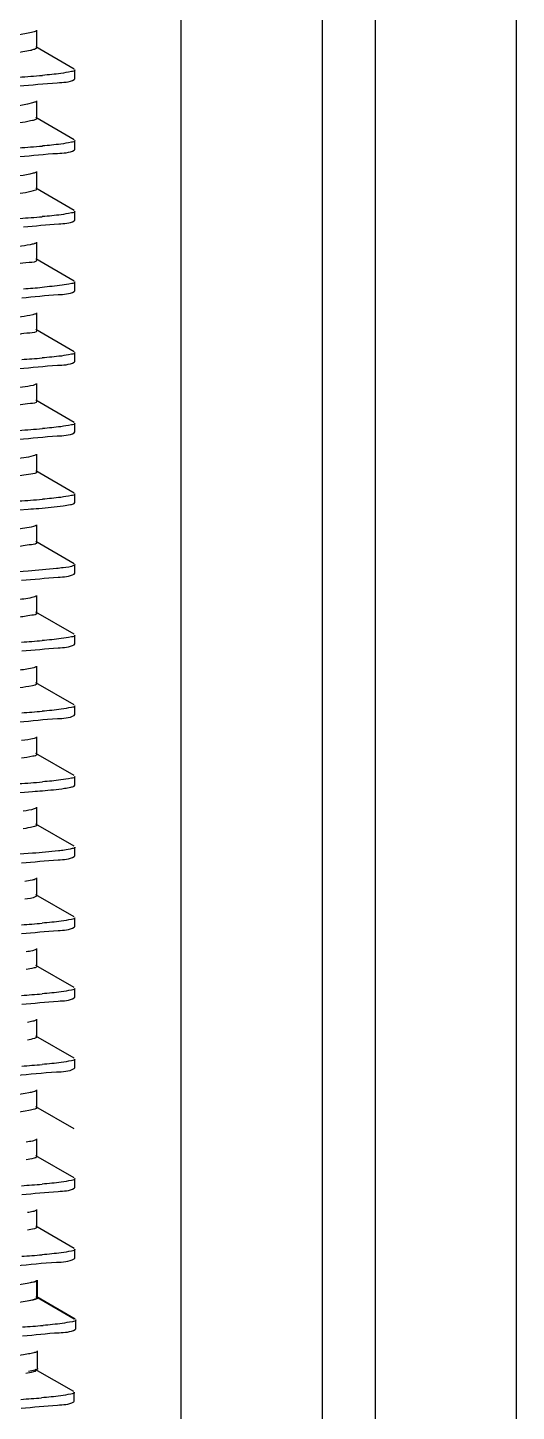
# Model space of a CAD drawing. Extents: x 4995099 to 5303443, y 4627657 to 4889583.
# Drawn here: x 5029073 to 5029279, y 4751063 to 4751646 of the extents above; entities that cross this region are included whole.
import ezdxf

# ---------------------------------------------------------------- set-up
doc = ezdxf.new("R2010")
doc.units = 0
doc.header["$LTSCALE"] = 1000
doc.header["$MEASUREMENT"] = 0
doc.layers.get('0').update_dxf_attribs({"color": 4, "linetype": 'CONTINUOUS'})

msp = doc.modelspace()

# ---------------------------------------------------------------- linework, layer by layer
at = {"linetype": 'Continuous'}
for p, q in [((5029137.28, 4754136.29), (5029137.28, 4748210.01)), ((5029196.82, 4754136.29), (5029196.82, 4748210.01)), ((5029219.14, 4754136.29), (5029219.14, 4748210.01)), ((5029278.67, 4754136.29), (5029278.67, 4748210.01)), ((5029076.52, 4751637.89), (5029076.52, 4751645.33)), ((5029092.35, 4751628.92), (5029076.2, 4751638.27)), ((5029092.64, 4751624.87), (5029092.64, 4751628.59)), ((5029092.64, 4751624.87), (5029092.64, 4751628.59)), ((5029092.35, 4751624.54), (5029092.64, 4751624.87)), ((5029076.52, 4751608.13), (5029076.52, 4751615.57)), ((5029074.74, 4751607.24), (5029073.95, 4751607.06)), ((5029092.35, 4751599.15), (5029076.2, 4751608.5)), ((5029092.35, 4751594.78), (5029092.64, 4751595.1)), ((5029092.64, 4751595.1), (5029092.64, 4751598.82)), ((5029092.64, 4751595.1), (5029092.64, 4751598.82)), ((5029076.52, 4751578.36), (5029076.52, 4751585.8)), ((5029075.1, 4751577.57), (5029074.01, 4751577.31)), ((5029092.35, 4751569.38), (5029076.2, 4751578.74)), ((5029092.35, 4751565.01), (5029092.64, 4751565.34)), ((5029092.64, 4751565.34), (5029092.64, 4751569.06)), ((5029092.64, 4751565.34), (5029092.64, 4751569.06)), ((5029076.52, 4751548.59), (5029076.52, 4751556.03)), ((5029092.35, 4751539.62), (5029076.2, 4751548.97)), ((5029092.35, 4751535.24), (5029092.64, 4751535.57)), ((5029092.64, 4751535.57), (5029092.64, 4751539.29)), ((5029092.64, 4751535.57), (5029092.64, 4751539.29)), ((5029076.52, 4751518.83), (5029076.52, 4751526.27)), ((5029092.35, 4751509.85), (5029076.2, 4751519.2)), ((5029092.35, 4751505.48), (5029092.64, 4751505.8)), ((5029092.64, 4751505.8), (5029092.64, 4751509.53)), ((5029092.64, 4751505.8), (5029092.64, 4751509.53)), ((5029076.52, 4751489.06), (5029076.52, 4751496.5)), ((5029092.35, 4751480.09), (5029076.2, 4751489.44)), ((5029092.64, 4751476.04), (5029092.64, 4751479.76)), ((5029092.64, 4751476.04), (5029092.64, 4751479.76)), ((5029092.35, 4751475.71), (5029092.64, 4751476.04)), ((5029076.52, 4751459.3), (5029076.52, 4751466.74)), ((5029092.35, 4751450.32), (5029076.2, 4751459.67)), ((5029092.64, 4751446.27), (5029092.64, 4751449.99)), ((5029092.64, 4751446.27), (5029092.64, 4751449.99)), ((5029092.35, 4751445.95), (5029092.64, 4751446.27)), ((5029076.52, 4751429.53), (5029076.52, 4751436.97)), ((5029092.35, 4751420.55), (5029076.2, 4751429.91)), ((5029092.64, 4751416.51), (5029092.64, 4751420.23)), ((5029092.64, 4751416.51), (5029092.64, 4751420.23)), ((5029092.35, 4751416.18), (5029092.64, 4751416.51)), ((5029076.52, 4751399.76), (5029076.52, 4751407.2)), ((5029092.35, 4751390.79), (5029076.2, 4751400.14)), ((5029092.64, 4751386.74), (5029092.64, 4751390.46)), ((5029092.64, 4751386.74), (5029092.64, 4751390.46)), ((5029092.35, 4751386.41), (5029092.64, 4751386.74)), ((5029076.52, 4751370), (5029076.52, 4751377.44)), ((5029092.35, 4751361.02), (5029076.2, 4751370.37)), ((5029092.64, 4751356.97), (5029092.64, 4751360.7)), ((5029092.64, 4751356.97), (5029092.64, 4751360.7)), ((5029092.35, 4751356.65), (5029092.64, 4751356.97)), ((5029076.52, 4751340.23), (5029076.52, 4751347.67)), ((5029092.35, 4751331.26), (5029076.2, 4751340.61)), ((5029092.64, 4751327.21), (5029092.64, 4751330.93)), ((5029092.64, 4751327.21), (5029092.64, 4751330.93)), ((5029092.35, 4751326.88), (5029092.64, 4751327.21)), ((5029076.52, 4751310.47), (5029076.52, 4751317.91)), ((5029092.35, 4751301.49), (5029076.2, 4751310.84)), ((5029092.35, 4751297.12), (5029092.64, 4751297.44)), ((5029092.64, 4751297.44), (5029092.64, 4751301.16)), ((5029092.64, 4751297.44), (5029092.64, 4751301.16)), ((5029076.52, 4751280.7), (5029076.52, 4751288.14)), ((5029092.35, 4751271.72), (5029076.2, 4751281.08)), ((5029092.35, 4751267.35), (5029092.64, 4751267.68)), ((5029092.64, 4751267.68), (5029092.64, 4751271.4)), ((5029092.64, 4751267.68), (5029092.64, 4751271.4)), ((5029076.52, 4751250.93), (5029076.52, 4751258.37)), ((5029092.35, 4751241.96), (5029076.2, 4751251.31)), ((5029092.35, 4751237.58), (5029092.64, 4751237.91)), ((5029092.64, 4751237.91), (5029092.64, 4751241.63)), ((5029092.64, 4751237.91), (5029092.64, 4751241.63)), ((5029076.52, 4751221.17), (5029076.52, 4751228.61)), ((5029092.35, 4751212.19), (5029076.2, 4751221.54)), ((5029092.64, 4751208.14), (5029092.64, 4751211.87)), ((5029092.64, 4751208.14), (5029092.64, 4751211.87)), ((5029092.35, 4751207.82), (5029092.64, 4751208.14)), ((5029076.52, 4751191.4), (5029076.52, 4751198.84)), ((5029092.35, 4751182.43), (5029076.2, 4751191.78)), ((5029076.52, 4751170.77), (5029076.52, 4751178.21)), ((5029092.35, 4751161.79), (5029076.2, 4751171.14)), ((5029092.35, 4751157.42), (5029092.64, 4751157.74)), ((5029092.64, 4751157.74), (5029092.64, 4751161.46)), ((5029092.64, 4751157.74), (5029092.64, 4751161.46)), ((5029076.52, 4751141), (5029076.52, 4751148.44)), ((5029092.35, 4751132.02), (5029076.2, 4751141.38)), ((5029092.35, 4751127.65), (5029092.64, 4751127.98)), ((5029092.64, 4751127.98), (5029092.64, 4751131.7)), ((5029092.64, 4751127.98), (5029092.64, 4751131.7)), ((5029076.52, 4751111.23), (5029076.52, 4751118.67)), ((5029076.91, 4751111.24), (5029076.91, 4751118.68)), ((5029092.35, 4751102.26), (5029076.2, 4751111.61)), ((5029092.74, 4751102.26), (5029076.59, 4751111.62)), ((5029092.74, 4751097.89), (5029093.02, 4751098.22)), ((5029093.02, 4751098.22), (5029093.02, 4751101.94)), ((5029093.02, 4751098.22), (5029093.02, 4751101.94)), ((5029076.91, 4751081.47), (5029076.91, 4751088.92)), ((5029092.1, 4751071.77), (5029075.94, 4751081.12)), ((5029092.38, 4751067.72), (5029092.38, 4751071.44)), ((5029092.38, 4751067.72), (5029092.38, 4751071.44)), ((5029092.1, 4751067.4), (5029092.38, 4751067.72))]:
    msp.add_line(p, q, dxfattribs=at)
for centre, radius, start, end in [((5029069.02, 4751660.68), 24.35, 281.47286, 282.61558), ((5029034.58, 4752153.63), 529.2, 273.73913, 274.80533), ((5029034.47, 4752125.19), 530.53, 273.73273, 274.80501), ((5029035.02, 4752088.54), 523.63, 273.76741, 274.80607), ((5029037.08, 4752032.96), 497.72, 273.90557, 274.80679), ((5029036.01, 4752016.56), 511.13, 273.83662, 274.80351), ((5029034.55, 4752005.08), 529.48, 273.73773, 274.80526), ((5029034.45, 4751976.6), 530.76, 273.7316, 274.80496), ((5029035.91, 4751898.8), 512.44, 273.82972, 274.80327), ((5029036.01, 4751867.79), 511.2, 273.83628, 274.80349), ((5029034.53, 4751856.54), 529.77, 273.73634, 274.80518), ((5029035.9, 4751779.9), 512.61, 273.82879, 274.80325), ((5029035.91, 4751749.99), 512.46, 273.82962, 274.80327), ((5029036, 4751719.02), 511.26, 273.83594, 274.80348), ((5029035.91, 4751669.82), 512.46, 273.82962, 274.80327), ((5029036, 4751638.86), 511.26, 273.83594, 274.80348), ((5029036.29, 4751610.29), 512.46, 273.82962, 274.80327), ((5029035.65, 4751579.8), 512.46, 273.82962, 274.80327)]:
    msp.add_arc(centre, radius, start, end, dxfattribs=at)
for points, knots in [([(5029074.34, 4751644.35), (5029062.71, 4751641.75), (5029017.5, 4751640.82), (5028958.48, 4751637.4), (5028903.33, 4751634.18), (5028880.88, 4751633.13), (5028873.11, 4751631.49)], [0, 0, 0, 0, 0.177164, 0.667524, 0.881863, 1, 1, 1, 1]), ([(5029076.2, 4751644.96), (5029075.97, 4751644.82), (5029075.35, 4751644.6), (5029074.72, 4751644.44), (5029074.34, 4751644.35)], [0, 0, 0, 0, 0.400253, 1, 1, 1, 1]), ([(5029073.86, 4751636.81), (5029061.47, 4751634.29), (5029026.42, 4751633.51), (5028970.31, 4751629.99), (5028919.12, 4751628.24), (5028886.65, 4751625.58), (5028875.43, 4751624.83), (5028871.8, 4751623.73)], [0, 0, 0, 0, 0.187313, 0.515693, 0.835167, 0.943815, 1, 1, 1, 1]), ([(5029076.52, 4751637.89), (5029076.52, 4751637.65), (5029075.57, 4751637.2), (5029074.89, 4751637.04), (5029074.34, 4751636.91)], [0, 0, 0, 0, 0.300595, 1, 1, 1, 1]), ([(5029092.64, 4751628.59), (5029092.64, 4751628.04), (5029089.7, 4751627.69), (5029088.23, 4751627.28), (5029086.75, 4751627.09)], [0, 0, 0, 0, 0.271089, 1, 1, 1, 1]), ([(5029069.01, 4751621.83), (5029074.42, 4751622.19), (5029081.99, 4751623.24), (5029090.25, 4751623.34), (5029092.35, 4751624.54)], [0, 0, 0, 0, 0.69122, 1, 1, 1, 1]), ([(5029074.74, 4751614.68), (5029063.44, 4751611.88), (5029029.88, 4751611.58), (5028975.15, 4751608.1), (5028919.6, 4751605.06), (5028885.22, 4751604.26), (5028873.15, 4751601.74)], [0, 0, 0, 0, 0.172802, 0.492825, 0.816897, 1, 1, 1, 1]), ([(5029076.2, 4751615.19), (5029076.01, 4751615.08), (5029075.53, 4751614.89), (5029075.03, 4751614.76), (5029074.74, 4751614.68)], [0, 0, 0, 0, 0.410783, 1, 1, 1, 1]), ([(5029073.95, 4751607.06), (5029061.75, 4751604.54), (5029027.08, 4751603.79), (5028971.34, 4751600.28), (5028920.27, 4751598.48), (5028887.46, 4751595.93), (5028875.97, 4751595.09), (5028872.13, 4751594.05)], [0, 0, 0, 0, 0.184784, 0.510672, 0.830509, 0.940967, 1, 1, 1, 1]), ([(5029076.52, 4751608.13), (5029076.52, 4751607.92), (5029075.77, 4751607.5), (5029075.19, 4751607.35), (5029074.74, 4751607.24)], [0, 0, 0, 0, 0.308524, 1, 1, 1, 1]), ([(5029069.42, 4751592.09), (5029074.73, 4751592.45), (5029082.17, 4751593.48), (5029090.29, 4751593.59), (5029092.35, 4751594.78)], [0, 0, 0, 0, 0.690907, 1, 1, 1, 1]), ([(5029092.64, 4751598.82), (5029092.64, 4751598.27), (5029089.69, 4751597.92), (5029088.21, 4751597.51), (5029086.73, 4751597.32)], [0, 0, 0, 0, 0.271033, 1, 1, 1, 1]), ([(5029075.1, 4751585.01), (5029071.31, 4751583.96), (5029059.89, 4751583.14), (5029027.16, 4751580.57), (5028976.06, 4751578.77), (5028920.23, 4751575.27), (5028885.46, 4751574.51), (5028873.21, 4751571.98)], [0, 0, 0, 0, 0.058314, 0.16832, 0.488078, 0.814598, 1, 1, 1, 1]), ([(5029076.2, 4751585.42), (5029076.05, 4751585.34), (5029075.69, 4751585.19), (5029075.32, 4751585.07), (5029075.1, 4751585.01)], [0, 0, 0, 0, 0.422831, 1, 1, 1, 1]), ([(5029074.01, 4751577.31), (5029061.98, 4751574.79), (5029027.69, 4751574), (5028972.25, 4751570.94), (5028917.48, 4751567.52), (5028883.88, 4751567.13), (5028872.5, 4751564.38)], [0, 0, 0, 0, 0.182564, 0.506012, 0.826068, 1, 1, 1, 1]), ([(5029076.52, 4751578.36), (5029076.52, 4751578.18), (5029075.95, 4751577.8), (5029075.47, 4751577.67), (5029075.1, 4751577.57)], [0, 0, 0, 0, 0.318416, 1, 1, 1, 1]), ([(5029070.98, 4751562.43), (5029075.92, 4751562.78), (5029082.86, 4751563.74), (5029090.42, 4751563.9), (5029092.35, 4751565.01)], [0, 0, 0, 0, 0.689629, 1, 1, 1, 1]), ([(5029092.64, 4751569.06), (5029092.64, 4751568.51), (5029089.74, 4751568.16), (5029088.28, 4751567.76), (5029086.82, 4751567.57)], [0, 0, 0, 0, 0.271288, 1, 1, 1, 1]), ([(5029075.42, 4751555.34), (5029074.87, 4751555.17), (5029071.17, 4751554.36), (5029067.39, 4751554), (5029064.2, 4751553.69)], [0, 0, 0, 0, 0.153321, 1, 1, 1, 1]), ([(5029076.2, 4751555.66), (5029076.09, 4751555.6), (5029075.84, 4751555.48), (5029075.57, 4751555.39), (5029075.42, 4751555.34)], [0, 0, 0, 0, 0.43669, 1, 1, 1, 1]), ([(5029076.52, 4751548.59), (5029076.52, 4751547.48), (5029070.15, 4751547.5), (5029067.28, 4751546.55), (5029064.2, 4751546.25)], [0, 0, 0, 0, 0.264851, 1, 1, 1, 1]), ([(5029070.21, 4751532.62), (5029075.34, 4751532.96), (5029082.52, 4751533.96), (5029090.35, 4751534.1), (5029092.35, 4751535.24)], [0, 0, 0, 0, 0.690247, 1, 1, 1, 1]), ([(5029092.64, 4751539.29), (5029092.64, 4751538.77), (5029089.94, 4751538.4), (5029088.55, 4751538.03), (5029087.19, 4751537.85)], [0, 0, 0, 0, 0.272355, 1, 1, 1, 1]), ([(5029076.2, 4751525.89), (5029075.8, 4751525.66), (5029072.14, 4751524.67), (5029068.43, 4751524.35), (5029065.17, 4751524.02)], [0, 0, 0, 0, 0.12359, 1, 1, 1, 1]), ([(5029076.52, 4751518.83), (5029076.53, 4751517.8), (5029070.67, 4751517.73), (5029068, 4751516.87), (5029065.17, 4751516.58)], [0, 0, 0, 0, 0.265506, 1, 1, 1, 1]), ([(5029092.64, 4751509.53), (5029092.64, 4751508.99), (5029089.79, 4751508.63), (5029088.34, 4751508.24), (5029086.91, 4751508.05)], [0, 0, 0, 0, 0.271556, 1, 1, 1, 1]), ([(5029069.07, 4751502.77), (5029074.47, 4751503.13), (5029082.02, 4751504.18), (5029090.26, 4751504.28), (5029092.35, 4751505.48)], [0, 0, 0, 0, 0.691176, 1, 1, 1, 1]), ([(5029076.2, 4751496.13), (5029075.83, 4751495.91), (5029072.48, 4751494.97), (5029069.07, 4751494.66), (5029066.09, 4751494.35)], [0, 0, 0, 0, 0.125811, 1, 1, 1, 1]), ([(5029076.52, 4751489.06), (5029076.53, 4751488.11), (5029071.17, 4751487.96), (5029068.7, 4751487.18), (5029066.09, 4751486.91)], [0, 0, 0, 0, 0.266267, 1, 1, 1, 1]), ([(5029092.64, 4751479.76), (5029092.64, 4751479.21), (5029089.7, 4751478.86), (5029088.22, 4751478.45), (5029086.74, 4751478.26)], [0, 0, 0, 0, 0.271076, 1, 1, 1, 1]), ([(5029069, 4751473), (5029074.41, 4751473.36), (5029081.98, 4751474.41), (5029090.25, 4751474.51), (5029092.35, 4751475.71)], [0, 0, 0, 0, 0.69123, 1, 1, 1, 1]), ([(5029076.2, 4751466.36), (5029075.85, 4751466.16), (5029072.81, 4751465.27), (5029069.7, 4751464.98), (5029066.98, 4751464.68)], [0, 0, 0, 0, 0.128207, 1, 1, 1, 1]), ([(5029076.52, 4751459.3), (5029076.53, 4751458.42), (5029071.65, 4751458.2), (5029069.37, 4751457.5), (5029066.98, 4751457.24)], [0, 0, 0, 0, 0.267184, 1, 1, 1, 1]), ([(5029092.64, 4751449.99), (5029092.64, 4751449.44), (5029089.69, 4751449.09), (5029088.21, 4751448.68), (5029086.72, 4751448.49)], [0, 0, 0, 0, 0.271024, 1, 1, 1, 1]), ([(5028987.01, 4751439.37), (5028995.45, 4751439.71), (5029024.09, 4751440.89), (5029052.74, 4751442.05), (5029072.91, 4751443.51)], [0, 0, 0, 0, 0.294536, 1, 1, 1, 1]), ([(5029072.91, 4751443.51), (5029074.44, 4751443.62), (5029079.38, 4751444), (5029084.32, 4751444.43), (5029087.71, 4751444.91)], [0, 0, 0, 0, 0.308238, 1, 1, 1, 1]), ([(5029087.71, 4751444.91), (5029088.73, 4751445.05), (5029090.28, 4751445.32), (5029091.86, 4751445.66), (5029092.35, 4751445.95)], [0, 0, 0, 0, 0.643888, 1, 1, 1, 1]), ([(5029076.2, 4751436.59), (5029075.88, 4751436.41), (5029073.12, 4751435.57), (5029070.29, 4751435.29), (5029067.84, 4751435.01)], [0, 0, 0, 0, 0.130748, 1, 1, 1, 1]), ([(5029076.52, 4751429.53), (5029076.53, 4751428.73), (5029072.11, 4751428.44), (5029070.01, 4751427.82), (5029067.84, 4751427.57)], [0, 0, 0, 0, 0.268221, 1, 1, 1, 1]), ([(5029087.71, 4751418.86), (5029086.78, 4751418.73), (5029081.86, 4751418.13), (5029076.91, 4751417.75), (5029072.91, 4751417.46)], [0, 0, 0, 0, 0.190506, 1, 1, 1, 1]), ([(5029092.64, 4751420.23), (5029092.64, 4751420.07), (5029090.88, 4751418.97), (5029089.27, 4751419.08), (5029087.71, 4751418.86)], [0, 0, 0, 0, 0.08898, 1, 1, 1, 1]), ([(5029072.91, 4751417.46), (5029067.39, 4751417.06), (5029038.77, 4751415.36), (5029010.12, 4751414.25), (5028987.01, 4751413.32)], [0, 0, 0, 0, 0.19327, 1, 1, 1, 1]), ([(5029070.14, 4751413.55), (5029075.28, 4751413.9), (5029082.49, 4751414.89), (5029090.35, 4751415.03), (5029092.35, 4751416.18)], [0, 0, 0, 0, 0.69031, 1, 1, 1, 1]), ([(5029076.2, 4751406.83), (5029075.9, 4751406.66), (5029073.42, 4751405.87), (5029070.86, 4751405.61), (5029068.65, 4751405.34)], [0, 0, 0, 0, 0.133548, 1, 1, 1, 1]), ([(5029076.52, 4751399.76), (5029076.53, 4751399.03), (5029072.55, 4751398.69), (5029070.62, 4751398.13), (5029068.65, 4751397.9)], [0, 0, 0, 0, 0.269573, 1, 1, 1, 1]), ([(5029092.64, 4751390.46), (5029092.64, 4751389.92), (5029089.77, 4751389.56), (5029088.33, 4751389.17), (5029086.88, 4751388.98)], [0, 0, 0, 0, 0.271495, 1, 1, 1, 1]), ([(5029070.21, 4751383.79), (5029075.33, 4751384.13), (5029082.52, 4751385.13), (5029090.35, 4751385.27), (5029092.35, 4751386.41)], [0, 0, 0, 0, 0.69025, 1, 1, 1, 1]), ([(5029076.2, 4751377.06), (5029075.92, 4751376.9), (5029073.71, 4751376.17), (5029071.4, 4751375.92), (5029069.42, 4751375.67)], [0, 0, 0, 0, 0.136537, 1, 1, 1, 1]), ([(5029076.52, 4751370), (5029076.53, 4751369.33), (5029072.97, 4751368.94), (5029071.2, 4751368.45), (5029069.42, 4751368.23)], [0, 0, 0, 0, 0.271092, 1, 1, 1, 1]), ([(5029092.64, 4751360.7), (5029092.64, 4751360.15), (5029089.78, 4751359.8), (5029088.34, 4751359.41), (5029086.9, 4751359.22)], [0, 0, 0, 0, 0.271553, 1, 1, 1, 1]), ([(5029069.05, 4751353.94), (5029074.45, 4751354.3), (5029082.01, 4751355.35), (5029090.26, 4751355.45), (5029092.35, 4751356.65)], [0, 0, 0, 0, 0.691188, 1, 1, 1, 1]), ([(5029076.2, 4751347.3), (5029075.95, 4751347.15), (5029073.98, 4751346.48), (5029071.92, 4751346.23), (5029070.16, 4751346)], [0, 0, 0, 0, 0.139781, 1, 1, 1, 1]), ([(5029076.52, 4751340.23), (5029076.53, 4751339.63), (5029073.37, 4751339.2), (5029071.76, 4751338.77), (5029070.16, 4751338.56)], [0, 0, 0, 0, 0.272864, 1, 1, 1, 1]), ([(5029092.64, 4751330.93), (5029092.64, 4751330.37), (5029089.7, 4751330.03), (5029088.22, 4751329.62), (5029086.74, 4751329.43)], [0, 0, 0, 0, 0.271064, 1, 1, 1, 1]), ([(5029074.79, 4751324.58), (5029076.18, 4751324.69), (5029080.66, 4751325.05), (5029085.13, 4751325.46), (5029088.21, 4751325.91)], [0, 0, 0, 0, 0.308788, 1, 1, 1, 1]), ([(5029088.21, 4751325.91), (5029089.11, 4751326.05), (5029090.5, 4751326.29), (5029091.91, 4751326.63), (5029092.35, 4751326.88)], [0, 0, 0, 0, 0.639507, 1, 1, 1, 1]), ([(5028996.48, 4751320.68), (5029004.27, 4751321), (5029030.38, 4751322.1), (5029056.5, 4751323.2), (5029074.79, 4751324.58)], [0, 0, 0, 0, 0.298277, 1, 1, 1, 1]), ([(5029076.2, 4751317.53), (5029075.97, 4751317.4), (5029074.23, 4751316.78), (5029072.41, 4751316.55), (5029070.86, 4751316.33)], [0, 0, 0, 0, 0.143278, 1, 1, 1, 1]), ([(5029076.52, 4751310.47), (5029076.52, 4751309.92), (5029073.74, 4751309.46), (5029072.28, 4751309.09), (5029070.86, 4751308.89)], [0, 0, 0, 0, 0.274842, 1, 1, 1, 1]), ([(5029074.79, 4751298.54), (5029069.82, 4751298.16), (5029043.73, 4751296.54), (5029017.61, 4751295.5), (5028996.48, 4751294.64)], [0, 0, 0, 0, 0.190944, 1, 1, 1, 1]), ([(5029070.13, 4751294.48), (5029075.27, 4751294.83), (5029082.48, 4751295.83), (5029090.35, 4751295.96), (5029092.35, 4751297.12)], [0, 0, 0, 0, 0.690319, 1, 1, 1, 1]), ([(5029088.21, 4751299.87), (5029087.36, 4751299.74), (5029082.9, 4751299.18), (5029078.42, 4751298.81), (5029074.79, 4751298.54)], [0, 0, 0, 0, 0.190097, 1, 1, 1, 1]), ([(5029092.64, 4751301.16), (5029092.64, 4751300.73), (5029090.48, 4751300.32), (5029089.32, 4751300.03), (5029088.21, 4751299.87)], [0, 0, 0, 0, 0.27614, 1, 1, 1, 1]), ([(5029076.2, 4751287.76), (5029075.69, 4751287.47), (5029074.1, 4751287.09), (5029072.53, 4751286.81), (5029071.51, 4751286.66)], [0, 0, 0, 0, 0.361658, 1, 1, 1, 1]), ([(5029076.52, 4751280.7), (5029076.52, 4751280.54), (5029074.8, 4751279.35), (5029073.1, 4751279.45), (5029071.51, 4751279.22)], [0, 0, 0, 0, 0.092026, 1, 1, 1, 1]), ([(5029070.13, 4751264.72), (5029075.28, 4751265.07), (5029082.49, 4751266.06), (5029090.35, 4751266.2), (5029092.35, 4751267.35)], [0, 0, 0, 0, 0.690311, 1, 1, 1, 1]), ([(5029092.64, 4751271.4), (5029092.64, 4751270.85), (5029089.77, 4751270.5), (5029088.32, 4751270.11), (5029086.88, 4751269.92)], [0, 0, 0, 0, 0.271489, 1, 1, 1, 1]), ([(5029076.2, 4751258), (5029075.75, 4751257.74), (5029074.37, 4751257.38), (5029073.01, 4751257.13), (5029072.13, 4751256.99)], [0, 0, 0, 0, 0.367273, 1, 1, 1, 1]), ([(5029076.52, 4751250.93), (5029076.52, 4751250.5), (5029074.42, 4751250.01), (5029073.24, 4751249.72), (5029072.13, 4751249.54)], [0, 0, 0, 0, 0.280154, 1, 1, 1, 1]), ([(5029070.21, 4751234.96), (5029075.33, 4751235.3), (5029082.52, 4751236.3), (5029090.35, 4751236.44), (5029092.35, 4751237.58)], [0, 0, 0, 0, 0.690253, 1, 1, 1, 1]), ([(5029092.64, 4751241.63), (5029092.64, 4751241.09), (5029089.77, 4751240.73), (5029088.33, 4751240.34), (5029086.88, 4751240.15)], [0, 0, 0, 0, 0.271495, 1, 1, 1, 1]), ([(5029076.2, 4751228.23), (5029075.81, 4751228.01), (5029074.63, 4751227.68), (5029073.45, 4751227.44), (5029072.71, 4751227.32)], [0, 0, 0, 0, 0.373528, 1, 1, 1, 1]), ([(5029076.52, 4751221.17), (5029076.52, 4751220.78), (5029074.73, 4751220.29), (5029073.67, 4751220.04), (5029072.71, 4751219.87)], [0, 0, 0, 0, 0.283524, 1, 1, 1, 1]), ([(5029092.64, 4751211.87), (5029092.64, 4751211.32), (5029089.78, 4751210.97), (5029088.34, 4751210.58), (5029086.9, 4751210.39)], [0, 0, 0, 0, 0.27155, 1, 1, 1, 1]), ([(5029067.84, 4751205.03), (5029073.52, 4751205.4), (5029081.47, 4751206.5), (5029090.15, 4751206.56), (5029092.35, 4751207.82)], [0, 0, 0, 0, 0.692027, 1, 1, 1, 1]), ([(5029073.25, 4751197.64), (5029064.65, 4751196.06), (5029040.58, 4751194.89), (5029016.67, 4751193.43), (5029001.43, 4751192.7)], [0, 0, 0, 0, 0.364269, 1, 1, 1, 1]), ([(5029076.2, 4751198.47), (5029075.86, 4751198.27), (5029074.87, 4751197.97), (5029073.87, 4751197.76), (5029073.25, 4751197.64)], [0, 0, 0, 0, 0.380472, 1, 1, 1, 1]), ([(5029076.52, 4751191.4), (5029076.52, 4751191.06), (5029075.01, 4751190.57), (5029074.08, 4751190.36), (5029073.25, 4751190.2)], [0, 0, 0, 0, 0.287487, 1, 1, 1, 1]), ([(5029073.25, 4751190.2), (5029064.65, 4751188.62), (5029040.58, 4751187.45), (5029016.67, 4751185.99), (5029001.43, 4751185.26)], [0, 0, 0, 0, 0.364269, 1, 1, 1, 1]), ([(5029076.2, 4751177.83), (5029075.75, 4751177.57), (5029074.37, 4751177.22), (5029073.01, 4751176.96), (5029072.13, 4751176.82)], [0, 0, 0, 0, 0.367273, 1, 1, 1, 1]), ([(5029076.52, 4751170.77), (5029076.52, 4751170.33), (5029074.42, 4751169.84), (5029073.24, 4751169.55), (5029072.13, 4751169.38)], [0, 0, 0, 0, 0.280154, 1, 1, 1, 1]), ([(5029070.21, 4751154.79), (5029075.33, 4751155.14), (5029082.52, 4751156.13), (5029090.35, 4751156.27), (5029092.35, 4751157.42)], [0, 0, 0, 0, 0.690253, 1, 1, 1, 1]), ([(5029092.64, 4751161.46), (5029092.64, 4751160.92), (5029089.77, 4751160.57), (5029088.33, 4751160.17), (5029086.88, 4751159.98)], [0, 0, 0, 0, 0.271495, 1, 1, 1, 1]), ([(5029076.2, 4751148.06), (5029075.81, 4751147.84), (5029074.63, 4751147.51), (5029073.45, 4751147.27), (5029072.71, 4751147.15)], [0, 0, 0, 0, 0.373528, 1, 1, 1, 1]), ([(5029076.52, 4751141), (5029076.52, 4751140.61), (5029074.73, 4751140.12), (5029073.67, 4751139.87), (5029072.71, 4751139.71)], [0, 0, 0, 0, 0.283524, 1, 1, 1, 1]), ([(5029067.84, 4751124.86), (5029073.52, 4751125.23), (5029081.47, 4751126.34), (5029090.15, 4751126.39), (5029092.35, 4751127.65)], [0, 0, 0, 0, 0.692027, 1, 1, 1, 1]), ([(5029092.64, 4751131.7), (5029092.64, 4751131.16), (5029089.78, 4751130.8), (5029088.34, 4751130.41), (5029086.9, 4751130.22)], [0, 0, 0, 0, 0.27155, 1, 1, 1, 1]), ([(5029073.25, 4751117.48), (5029064.65, 4751115.9), (5029040.58, 4751114.73), (5029016.67, 4751113.26), (5029001.43, 4751112.53)], [0, 0, 0, 0, 0.364269, 1, 1, 1, 1]), ([(5029076.58, 4751118.31), (5029076.14, 4751118.05), (5029074.76, 4751117.69), (5029073.39, 4751117.43), (5029072.52, 4751117.29)], [0, 0, 0, 0, 0.367273, 1, 1, 1, 1]), ([(5029076.2, 4751118.3), (5029075.86, 4751118.1), (5029074.87, 4751117.8), (5029073.87, 4751117.59), (5029073.25, 4751117.48)], [0, 0, 0, 0, 0.380472, 1, 1, 1, 1]), ([(5029073.25, 4751110.04), (5029064.65, 4751108.45), (5029040.58, 4751107.28), (5029016.67, 4751105.82), (5029001.43, 4751105.09)], [0, 0, 0, 0, 0.364269, 1, 1, 1, 1]), ([(5029076.91, 4751111.24), (5029076.91, 4751110.81), (5029074.81, 4751110.31), (5029073.62, 4751110.03), (5029072.52, 4751109.85)], [0, 0, 0, 0, 0.280154, 1, 1, 1, 1]), ([(5029076.52, 4751111.23), (5029076.52, 4751110.89), (5029075.01, 4751110.4), (5029074.08, 4751110.19), (5029073.25, 4751110.04)], [0, 0, 0, 0, 0.287487, 1, 1, 1, 1]), ([(5029070.59, 4751095.26), (5029075.72, 4751095.61), (5029082.91, 4751096.61), (5029090.74, 4751096.74), (5029092.74, 4751097.89)], [0, 0, 0, 0, 0.690253, 1, 1, 1, 1]), ([(5029093.02, 4751101.94), (5029093.02, 4751101.4), (5029090.16, 4751101.04), (5029088.71, 4751100.65), (5029087.27, 4751100.46)], [0, 0, 0, 0, 0.271495, 1, 1, 1, 1]), ([(5029073.1, 4751087.62), (5029061.98, 4751085.73), (5029031.53, 4751084.47), (5028981.21, 4751081.71), (5028928.22, 4751079.31), (5028894.29, 4751077.6), (5028880.5, 4751076.08)], [0, 0, 0, 0, 0.175288, 0.472203, 0.784406, 1, 1, 1, 1]), ([(5029076.58, 4751088.54), (5029076.19, 4751088.31), (5029075.01, 4751087.98), (5029073.84, 4751087.75), (5029073.1, 4751087.62)], [0, 0, 0, 0, 0.373528, 1, 1, 1, 1]), ([(5029076.27, 4751080.74), (5029076.27, 4751080.31), (5029074.17, 4751079.82), (5029072.98, 4751079.53), (5029071.88, 4751079.36)], [0, 0, 0, 0, 0.280154, 1, 1, 1, 1]), ([(5029076.91, 4751081.47), (5029076.91, 4751081.09), (5029075.11, 4751080.59), (5029074.06, 4751080.35), (5029073.1, 4751080.18)], [0, 0, 0, 0, 0.283524, 1, 1, 1, 1]), ([(5029092.38, 4751071.44), (5029092.38, 4751070.9), (5029089.52, 4751070.54), (5029088.07, 4751070.15), (5029086.63, 4751069.96)], [0, 0, 0, 0, 0.271495, 1, 1, 1, 1]), ([(5029069.95, 4751064.77), (5029075.08, 4751065.12), (5029082.26, 4751066.11), (5029090.1, 4751066.25), (5029092.1, 4751067.4)], [0, 0, 0, 0, 0.690253, 1, 1, 1, 1])]:
    msp.add_open_spline(points, degree=3, knots=knots, dxfattribs=at)
for points in [[(5029086.75, 4751627.09), (5029084.14, 4751626.76), (5029081.53, 4751626.52), (5029078.91, 4751626.29)], [(5029086.73, 4751597.32), (5029084.13, 4751596.99), (5029081.52, 4751596.75), (5029078.91, 4751596.53)], [(5029086.82, 4751567.57), (5029084.19, 4751567.23), (5029081.54, 4751566.98), (5029078.89, 4751566.76)], [(5029087.19, 4751537.85), (5029084.39, 4751537.48), (5029081.59, 4751537.22), (5029078.78, 4751536.98)], [(5029086.91, 4751508.05), (5029084.22, 4751507.7), (5029081.52, 4751507.45), (5029078.81, 4751507.22)], [(5029086.74, 4751478.26), (5029084.14, 4751477.93), (5029081.52, 4751477.69), (5029078.91, 4751477.46)], [(5029086.72, 4751448.49), (5029084.13, 4751448.16), (5029081.52, 4751447.92), (5029078.91, 4751447.7)], [(5029086.88, 4751388.98), (5029084.2, 4751388.64), (5029081.51, 4751388.39), (5029078.82, 4751388.16)], [(5029086.9, 4751359.22), (5029084.22, 4751358.87), (5029081.52, 4751358.62), (5029078.81, 4751358.39)], [(5029086.74, 4751329.43), (5029084.14, 4751329.1), (5029081.52, 4751328.86), (5029078.91, 4751328.63)], [(5029086.88, 4751269.92), (5029084.2, 4751269.57), (5029081.51, 4751269.32), (5029078.82, 4751269.09)], [(5029086.88, 4751240.15), (5029084.2, 4751239.81), (5029081.51, 4751239.56), (5029078.82, 4751239.33)], [(5029086.9, 4751210.39), (5029084.22, 4751210.04), (5029081.52, 4751209.79), (5029078.81, 4751209.56)], [(5029086.88, 4751159.98), (5029084.2, 4751159.64), (5029081.51, 4751159.39), (5029078.82, 4751159.16)], [(5029086.9, 4751130.22), (5029084.22, 4751129.87), (5029081.52, 4751129.62), (5029078.81, 4751129.39)], [(5029087.27, 4751100.46), (5029084.59, 4751100.11), (5029081.9, 4751099.86), (5029079.21, 4751099.63)], [(5029086.63, 4751069.96), (5029083.95, 4751069.62), (5029081.26, 4751069.37), (5029078.56, 4751069.14)]]:
    msp.add_open_spline(points, degree=3, dxfattribs=at)

doc.saveas('drawing.dxf')
